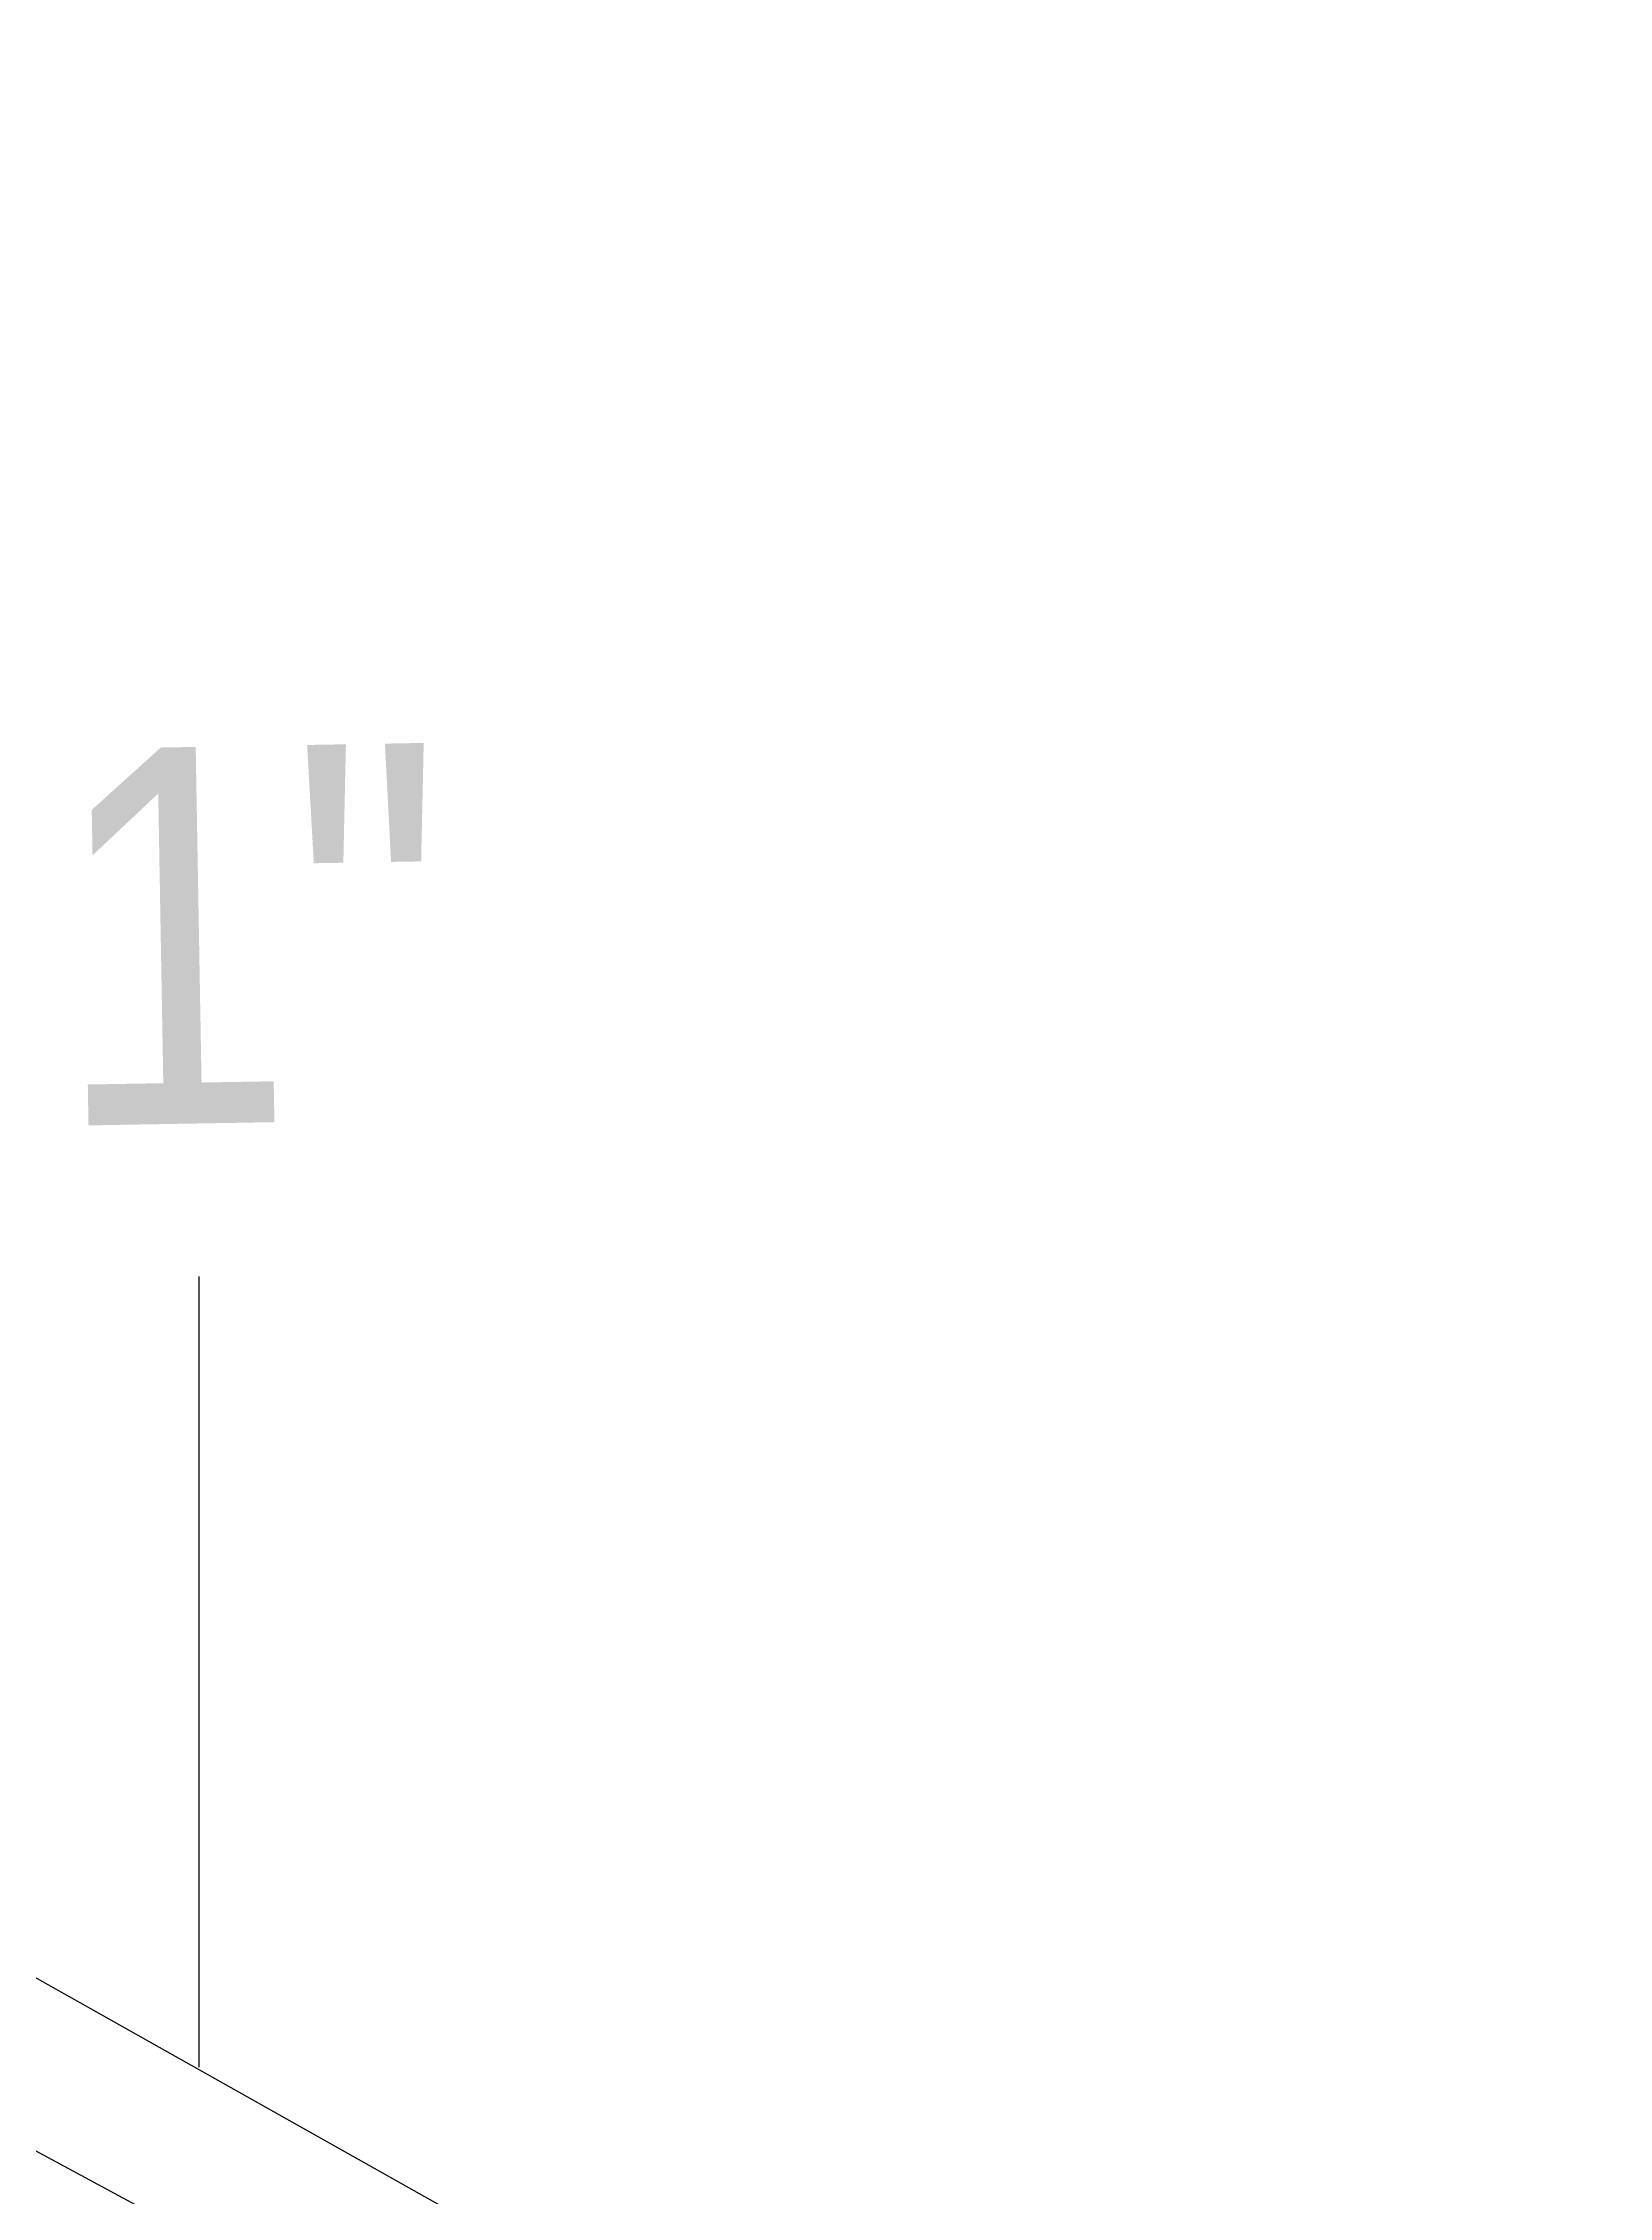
# Model space of a CAD drawing. Extents: x -1140 to 5605, y -816 to 2382.
# Drawn here: x 3366.3 to 3413.1, y 214.3 to 278.6 of the extents above; entities that cross this region are included whole.
import ezdxf

# ---------------------------------------------------------------- set-up
doc = ezdxf.new("R2010")
doc.units = 0
doc.header["$MEASUREMENT"] = 0
doc.layers.add('G-ANNO-TTLB', color=7, linetype='Continuous', lineweight=0)
doc.layers.add('TYVEK', color=7, linetype='Continuous', lineweight=0)

msp = doc.modelspace()

# ---------------------------------------------------------------- hatches: boundary and pattern name
at = {"layer": 'G-ANNO-TTLB', "true_color": 0xff00ff, "transparency": 33554687}
h = msp.add_hatch(color=6, dxfattribs=at)
edge = h.paths.add_edge_path()
edge.add_spline(control_points=[(5285.56, -733.232), (5285.56, -733.232), (2356.042, -733.232), (2356.042, -733.232), (2356.042, -733.232), (2356.042, 1723.768), (2356.042, 1723.768), (2356.042, 1723.768), (5285.56, 1723.768), (5285.56, 1723.768), (5285.56, 1723.768), (5285.56, -733.232), (5285.56, -733.232)], knot_values=[0, 0, 0, 0, 1, 1, 1, 2, 2, 2, 3, 3, 3, 4, 4, 4, 4], degree=3, periodic=0)
edge = h.paths.add_edge_path()
edge.add_spline(control_points=[(2365.042, 1714.768), (2365.042, 1714.768), (2365.042, -724.232), (2365.042, -724.232), (2365.042, -724.232), (5276.56, -724.232), (5276.56, -724.232), (5276.56, -724.232), (5276.56, 1714.768), (5276.56, 1714.768), (5276.56, 1714.768), (2365.042, 1714.768), (2365.042, 1714.768)], knot_values=[0, 0, 0, 0, 1, 1, 1, 2, 2, 2, 3, 3, 3, 4, 4, 4, 4], degree=3, periodic=0)
edge.add_line((2365.042, 1714.768), (2365.042, 1714.768))

# ---------------------------------------------------------------- linework, layer by layer
at = {"layer": 'G-ANNO-TTLB'}
for points in [[(5285.56, -733.232), (5285.56, -733.232), (2356.042, -733.232), (2356.042, -733.232), (2356.042, -733.232), (2356.042, 1723.768), (2356.042, 1723.768), (2356.042, 1723.768), (5285.56, 1723.768), (5285.56, 1723.768), (5285.56, 1723.768), (5285.56, -733.232), (5285.56, -733.232)], [(2365.042, 1714.768), (2365.042, 1714.768), (2365.042, -724.232), (2365.042, -724.232), (2365.042, -724.232), (5276.56, -724.232), (5276.56, -724.232), (5276.56, -724.232), (5276.56, 1714.768), (5276.56, 1714.768), (5276.56, 1714.768), (2365.042, 1714.768), (2365.042, 1714.768)]]:
    msp.add_open_spline(points, degree=3, knots=[0, 0, 0, 0, 1, 1, 1, 2, 2, 2, 3, 3, 3, 4, 4, 4, 4], dxfattribs=at)
at = {"layer": 'TYVEK', "color": 1, "lineweight": 25, "true_color": 0xff0000}
for p, q in [((3370.965, 241.764), (3370.965, 218.134)), ((3345.103, 232.605), (3387.968, 208.504)), ((3340.72, 229.303), (3387.124, 204.296))]:
    msp.add_line(p, q, dxfattribs=at)

# ---------------------------------------------------------------- texts
at = {"layer": 'TYVEK', "insert": (3366.688, 246.259), "char_height": 0.2, "attachment_point": 7, "rotation": 0.99986}
msp.add_mtext('\\C1;\\c255;\\FArial Narrow|b0|i0|c1;\\H11.253424;\\W1.000002;1"', dxfattribs=at)

doc.saveas('drawing.dxf')
